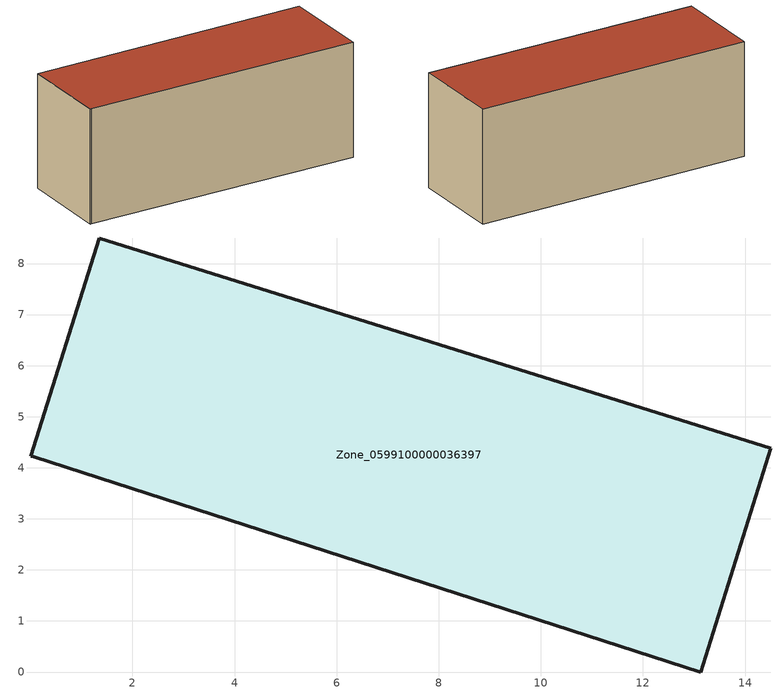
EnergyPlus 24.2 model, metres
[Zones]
Zone_0599100000036397
 floor ground (C_G): 0.01,4.23 1.35,8.5 14.5,4.38 13.13,0 0.06,4.21 z0.55
 wall outside (C_F): 14.5,4.38 1.35,8.5 0.01,4.23 0.06,4.21 13.13,0 14.5,4.38 z0.55:6.2
 roof outside (C_R): 1.35,8.5 0.01,4.23 0.06,4.21 13.13,0 14.5,4.38 z6.2
[BUILDING]
Pand.0599100000036397: North Axis=0; Terrain=City; Loads Convergence Tolerance Value=0.04; Temperature Convergence Tolerance Value=0.4; Solar Distribution=FullExterior; Maximum Number of Warmup Days=25; Minimum Number of Warmup Days=1
[Site:Location]
Rotterdam.The.Hague.AP_ZH_NLD Design_Conditions: Latitude=51.96; Longitude=4.45; Time Zone=1; Elevation=-4.5
[SITE:GROUNDTEMPERATURE:BUILDINGSURFACE]
18, 18, 18, 18, 18, 18, 18, 18, 18, 18, 18, 18
[MATERIAL] Thermal Absorptance=0.9; Solar Absorptance=0.7; Visible Absorptance=0.7
Name | Roughness | Thickness | Conductivity | Density | Specific Heat
G.TI.1965-1974 | MediumSmooth | 0.15 | 0.882353 | 540 | 1210
F.TI.1965-1974 | Rough | 0.3 | 0.697674 | 1920 | 840
R.TI.1965-1974 | MediumRough | 0.2 | 0.232558 | 1500 | 1000
[CONSTRUCTION]
C_G: G.TI.1965-1974
C_F: F.TI.1965-1974
C_R: R.TI.1965-1974
[ZONE]
Zone_0599100000036397: Type=1; Multiplier=1; Ceiling Height=Autocalculate; Volume=Autocalculate; Floor Area=autocalculate; Part of Total Floor Area=Yes
[ZONEINFILTRATION:DESIGNFLOWRATE]
Infil_Zone_0599100000036397: Zone or ZoneList or Space or SpaceList=Zone_0599100000036397; Schedule=AlwaysOn; Design Flow Rate Calculation Method=Flow/Area; Flow Rate per Floor Area=0.003; Constant Term Coefficient=1; Temperature Term Coefficient=0; Velocity Term Coefficient=0; Velocity Squared Term Coefficient=0
[HVACTEMPLATE:ZONE:IDEALLOADSAIRSYSTEM]
Zone_0599100000036397: Maximum Heating Supply Air Temperature=50; Minimum Cooling Supply Air Temperature=13; Maximum Heating Supply Air Humidity Ratio=0.0156; Minimum Cooling Supply Air Humidity Ratio=0.0077; Heating Limit=NoLimit; Cooling Limit=NoLimit; Dehumidification Control Type=ConstantSensibleHeatRatio; Cooling Sensible Heat Ratio=0.7; Dehumidification Setpoint=60; Humidification Control Type=None; Humidification Setpoint=30; Outdoor Air Method=None; Outdoor Air Flow Rate per Person=0.00944; Outdoor Air Flow Rate per Zone Floor Area=0; Outdoor Air Flow Rate per Zone=0; Demand Controlled Ventilation Type=None; Outdoor Air Economizer Type=NoEconomizer; Heat Recovery Type=None; Sensible Heat Recovery Effectiveness=0.7; Latent Heat Recovery Effectiveness=0.65
[ZONECONTROL:THERMOSTAT]
ThermostatControl_Zone_0599100000036397: Zone or ZoneList=Zone_0599100000036397; Control Type Schedule=DualSetpointControlType; Control 1=Thermostat_Zone_0599100000036397; Temperature Difference Between Cutout And Setpoint=0
[THERMOSTATSETPOINT:DUALSETPOINT]
Thermostat_Zone_0599100000036397: Heating Setpoint Temperature Schedule=HeatingSetpoint_Zone_0599100000036397; Cooling Setpoint Temperature Schedule=CoolingSetpoint_Zone_0599100000036397
[SCHEDULE:COMPACT]
HeatingSetpoint_Zone_0599100000036397: Through: 12/31, For: AllDays, Until: 24:00, 21
CoolingSetpoint_Zone_0599100000036397: Through: 12/31, For: AllDays, Until: 24:00, 24
DualSetpointControlType: Through: 12/31, For: AllDays, Until: 24:00, 4
AlwaysOn: Through: 12/31, For: AllDays, Until: 24:00, 1
